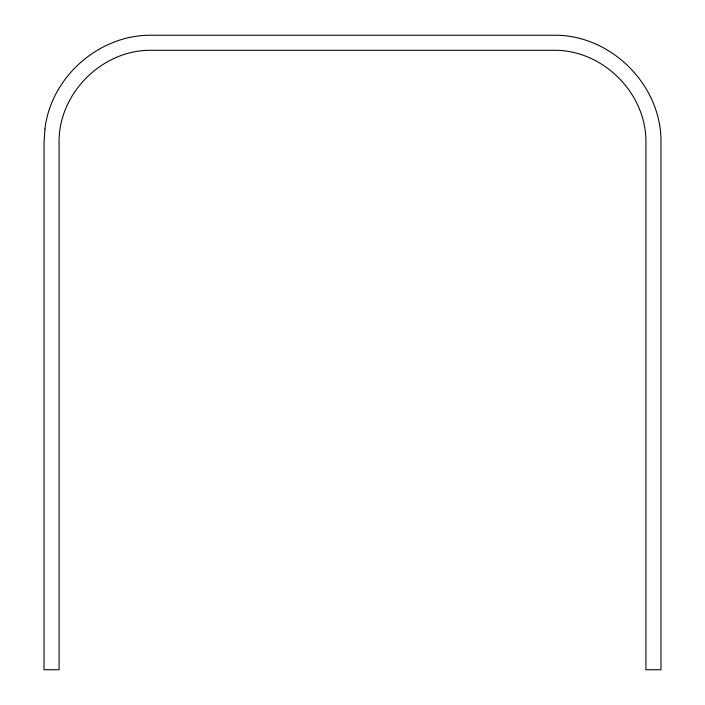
<?xml version="1.0" encoding="UTF-8"?>
<svg xmlns="http://www.w3.org/2000/svg" width="705" height="705" viewBox="0 0 705 705"><rect width="100%" height="100%" fill="white"/><g stroke="black" fill="none" stroke-linecap="round" stroke-linejoin="round"><path stroke-width="1.06" d="M44.935 129.015L44.027 142.842L44.027 669.75L59.079 669.75L59.079 143.335C57.925 93.562 102.34 49.147 152.113 50.302L552.887 50.302C602.66 49.147 647.075 93.562 645.921 143.335L645.921 669.75L660.973 669.75L660.973 142.842C662.074 85.384 610.838 34.148 553.381 35.25L151.619 35.25C99.149 34.501 50.963 76.898 44.935 129.015"/></g></svg>
